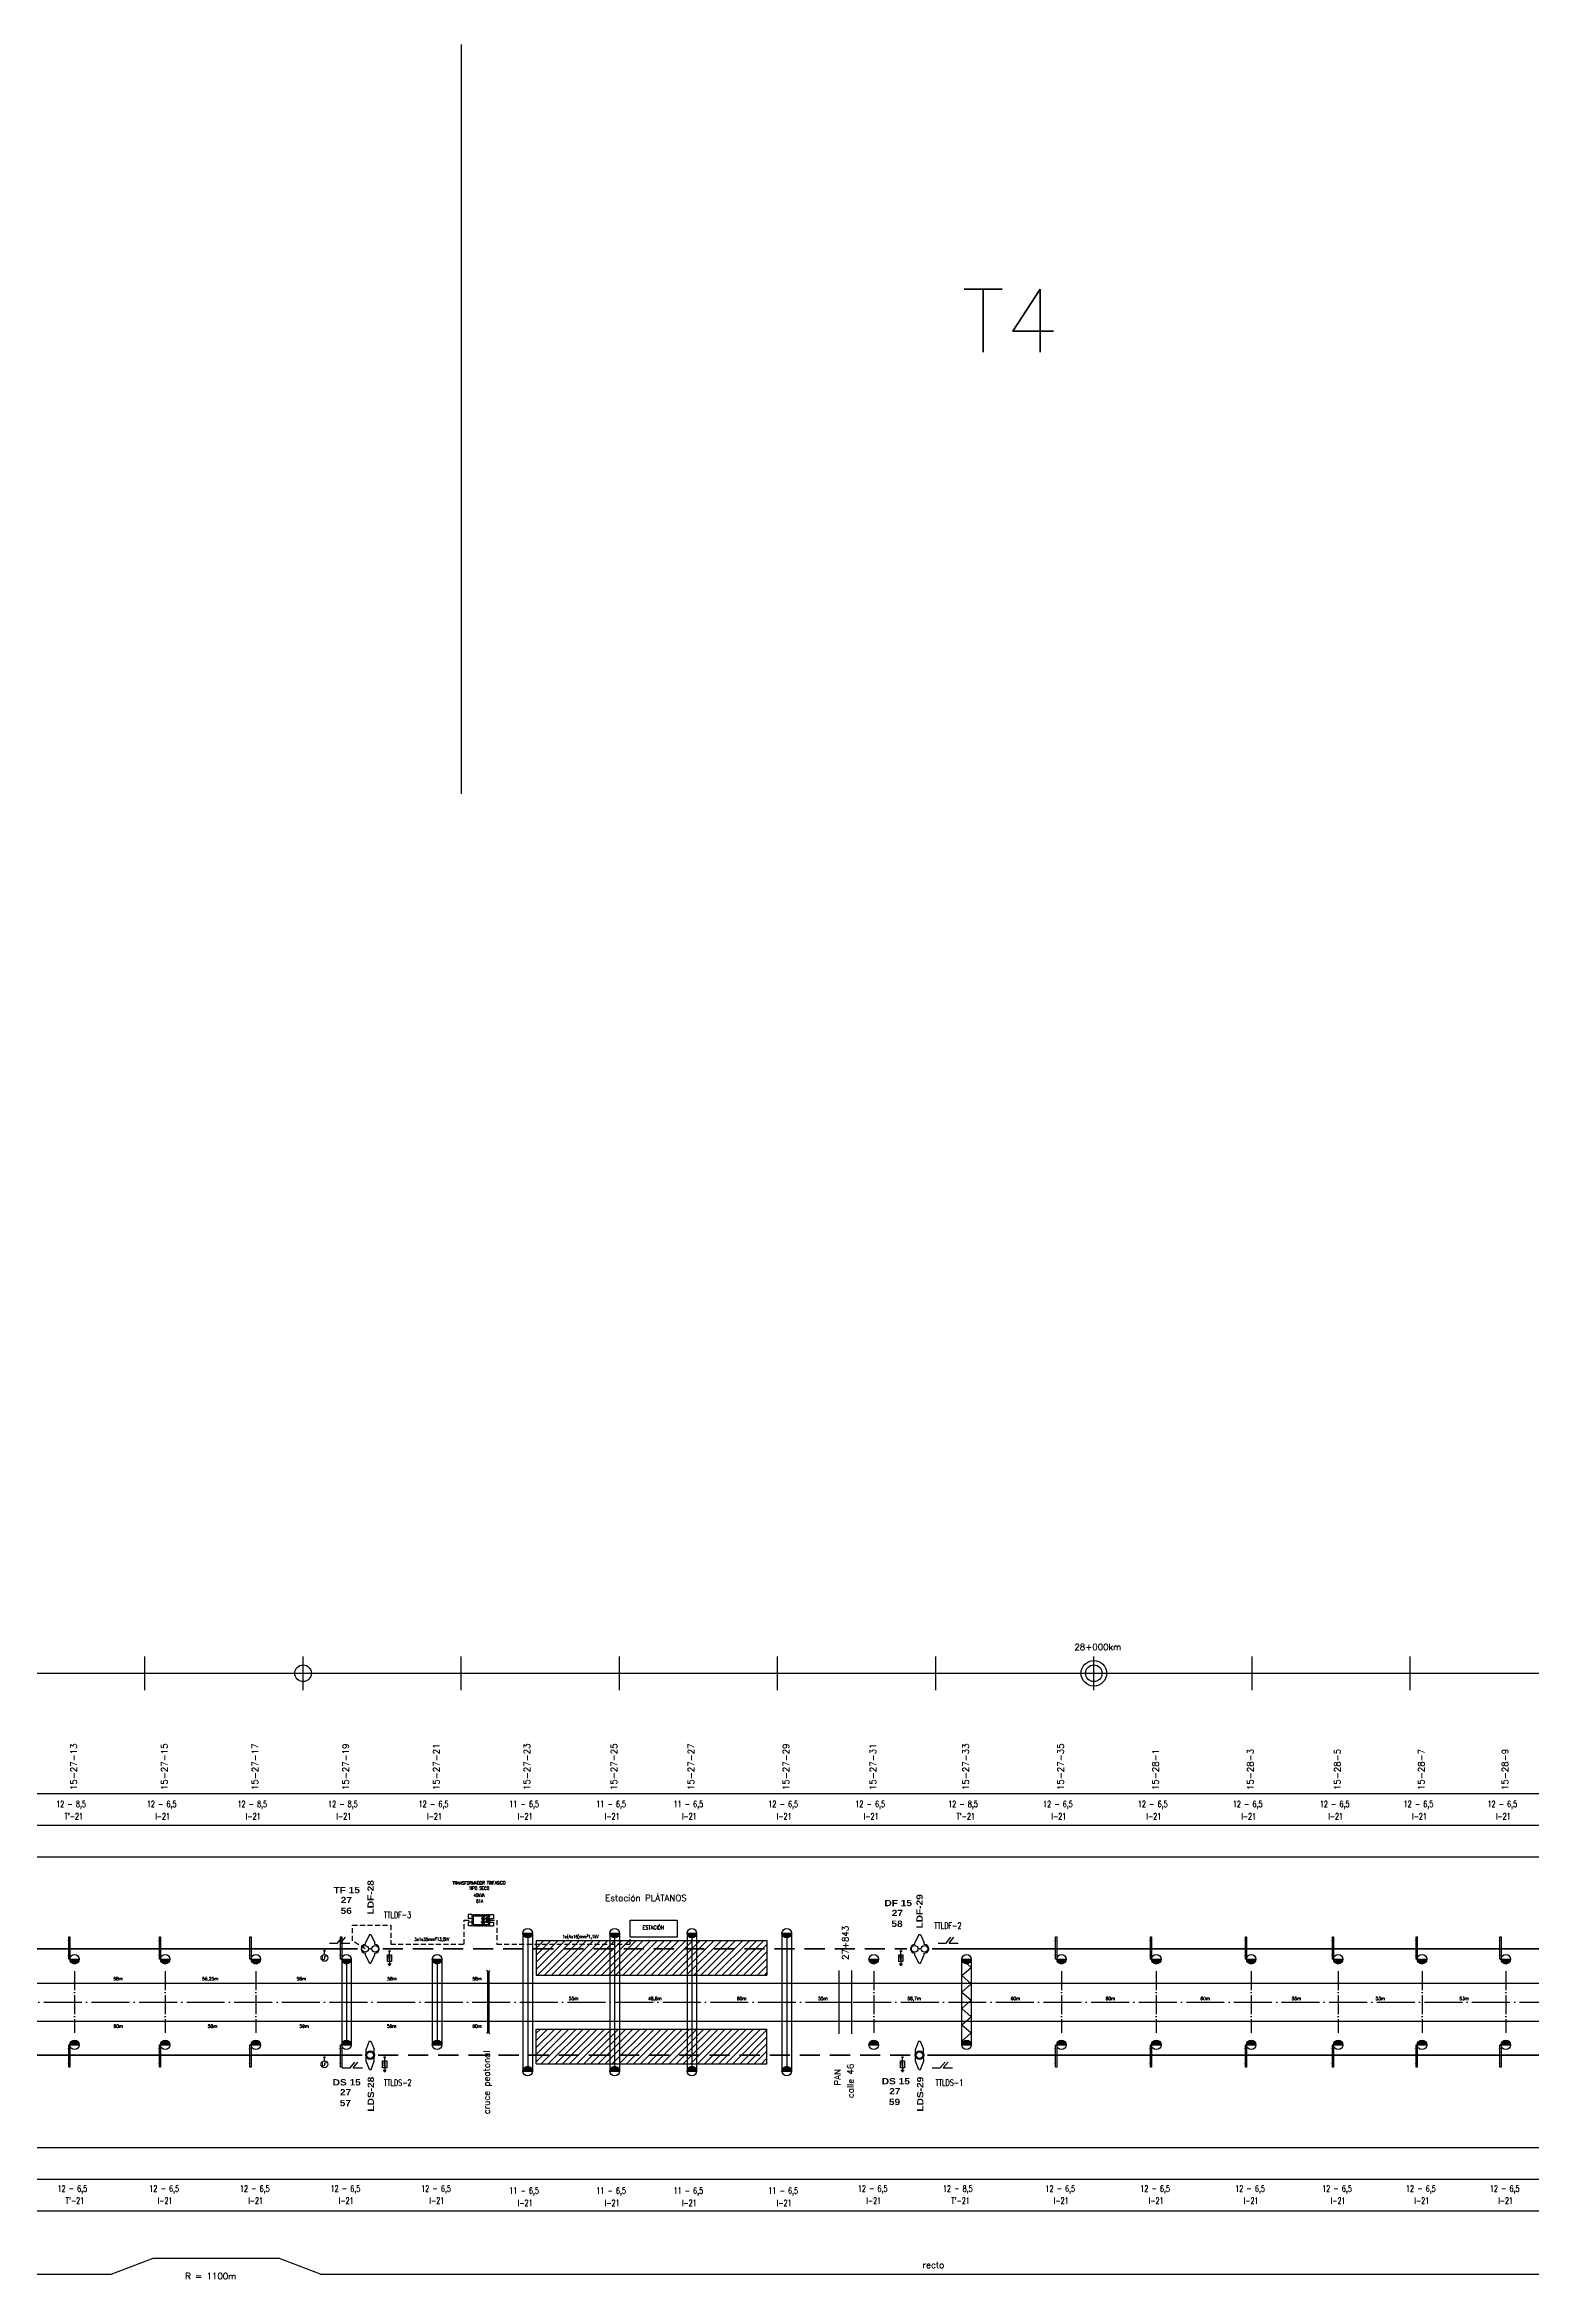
# Model space of a CAD drawing. Header units: millimetres. Extents: x 63 to 27368, y 135 to 1565.
# Drawn here: x 1905 to 2845, y 152 to 1565 of the extents above; entities that cross this region are included whole.
import ezdxf

# ---------------------------------------------------------------- set-up
doc = ezdxf.new("R2010")
doc.units = ezdxf.units.MM
for name, pattern in [('ACAD_ISO04W100', [30, 24, -3, 0, -3]), ('DASHED', [19.05, 12.7, -6.35]), ('HIDDEN2', [4.7625, 3.175, -1.5875])]:
    doc.linetypes.add(name, pattern=pattern)
for name, color, linetype in [('CARTELES', 7, 'Continuous'), ('catenaria via ascendente', 7, 'Continuous'), ('Cruceta Fe', 42, 'Continuous'), ('Descargadores', 30, 'Continuous'), ('Eje de entrevías', 254, 'Continuous'), ('ESQUEMA', 7, 'Continuous'), ('LDF', 5, 'Continuous'), ('LDS', 1, 'Continuous'), ('longitud vano', 7, 'Continuous'), ('Nº de poste', 6, 'Continuous'), ('progresivas', 4, 'Continuous'), ('retención LDF-LDS', 6, 'Continuous'), ('Seccionamiento', 20, 'Continuous'), ('TEXTOS', 3, 'Continuous'), ('Textos catenaria', 7, 'Continuous')]:
    doc.layers.add(name, color=color, linetype=linetype)
doc.styles.add('ROMANS', font='romans.shx', dxfattribs={"width": 0.7})
doc.styles.add('SIMPLEX', font='simplex.shx', dxfattribs={"width": 0.75})
doc.styles.add('STYLE1', font='romans.shx')
doc.styles.add('TEXTO_SELLO', font='')
doc.styles.get('TEXTO_SELLO').set_extended_font_data('Arial Black', bold=True)

# ---------------------------------------------------------------- blocks, each defined once
blk = doc.blocks.new('Retención LDS')
at = {"layer": 'retención LDF-LDS', "color": 4}
for p, q in [((-0.6, 9), (-2.6, 3.8)), ((-2.5, 1), (-2.6, 3.8)), ((-0.6, 9), (0.4, 9)), ((0.4, 9), (2.5, 3.8)), ((2.5, 1.1), (2.5, 3.8)), ((-2.5, -3.8), (-2.5, -1.1)), ((-0.4, -9), (-2.5, -3.8)), ((-0.4, -9), (0.6, -9)), ((0.6, -9), (2.6, -3.8)), ((2.6, -3.8), (2.5, -1))]:
    blk.add_line(p, q, dxfattribs=at)
for radius in [2.73, 2.1]:
    blk.add_circle((0, 0), radius, dxfattribs=at)
blk = doc.blocks.new('Retención LDF')
at = {"color": 5}
blk.add_circle((0, 0), 0.128, dxfattribs=at)
at = {"layer": 'retención LDF-LDS', "color": 5}
for p, q in [((-0.5, 9), (-3, 3.8)), ((-3, 2.8), (-3, 3.8)), ((1, 0), (-1, 0)), ((-0.5, 9), (0.5, 9)), ((0.5, 9), (3, 3.8)), ((3, 2.8), (3, 3.8)), ((-3, -3.8), (-3, -2.8)), ((-0.5, -9), (-3, -3.8)), ((-0.5, -9), (0.5, -9)), ((0.5, -9), (3, -3.8)), ((3, -3.8), (3, -2.8))]:
    blk.add_line(p, q, dxfattribs=at)
for centre in [(-3.1, 0), (3.1, 0)]:
    blk.add_circle(centre, 2.1, dxfattribs=at)
for centre, start, end in [((-3, 0), 90, 270), ((3, 0), 270, 90)]:
    blk.add_arc(centre, 2.79, start, end, dxfattribs=at)
blk = doc.blocks.new('Localizador falla')
at = {"color": 30}
blk.add_line((0, -2.2), (0, 0), dxfattribs=at)
at = {"layer": 'Descargadores', "color": 30}
for centre, radius in [((0, 0), 0.381), ((0, -4.4), 2.18)]:
    blk.add_circle(centre, radius, dxfattribs=at)
at = {"layer": 'ESQUEMA', "color": 7, "style": 'ROMANS', "width": 0.9}
blk.add_text('LF', height=2, dxfattribs=at).set_placement((-1.5, -5.4))
blk = doc.blocks.new('Seccionador')
at = {"layer": 'Seccionamiento'}
for p, q in [((-5.1, 0), (0, 0)), ((0, 0), (3, 3.7)), ((1.9, 0), (4.9, 3.7)), ((1.9, 0), (7.7, 0))]:
    blk.add_line(p, q, dxfattribs=at)
blk = doc.blocks.new('Descargador')
at = {"color": 30}
for p, q in [((0, -3.8), (0, 0)), ((0, -4), (-0.5, -3.1)), ((0, -4.8), (-0.5, -3.9)), ((0, -5.6), (-0.5, -4.7)), ((0, -4), (0.5, -3.1)), ((0, -4.8), (0.5, -3.9)), ((0, -5.6), (0.5, -4.7))]:
    blk.add_line(p, q, dxfattribs=at)
at = {"layer": 'Descargadores', "color": 30}
for p, q in [((-1, -8.1), (1, -8.1)), ((-0.7, -8.5), (0.7, -8.5)), ((-0.4, -8.9), (0.4, -8.9)), ((0, -5.6), (0, -8.1))]:
    blk.add_line(p, q, dxfattribs=at)
blk.add_lwpolyline([(-1.3, -2.3), (1.3, -2.3), (1.3, -6.6), (-1.3, -6.6)], close=True, dxfattribs=at)
blk.add_circle((0, 0), 0.381, dxfattribs=at)
blk = doc.blocks.new('Cruceta Fe 1')
at = {"layer": 'Cruceta Fe', "const_width": 0.1}
for points in [[(-0.92, 2.45), (0, 2.45)], [(-0.92, -2.45), (0, -2.45)]]:
    blk.add_lwpolyline(points, dxfattribs=at)
at = {"layer": 'Cruceta Fe'}
blk.add_lwpolyline([(-0.35, 3.52), (0, 3.52), (0, -3.52), (-0.35, -3.52)], close=True, dxfattribs=at)
blk = doc.blocks.new('Cruceta Fe')
at = {"layer": 'Cruceta Fe', "const_width": 0.1}
for points in [[(-0.92, 2.45), (0, 2.45)], [(-0.92, 0), (0, 0)], [(-0.92, -2.45), (0, -2.45)]]:
    blk.add_lwpolyline(points, dxfattribs=at)
at = {"layer": 'Cruceta Fe'}
blk.add_lwpolyline([(-0.35, 3.52), (0, 3.52), (0, -3.52), (-0.35, -3.52)], close=True, dxfattribs=at)

msp = doc.modelspace()

# ---------------------------------------------------------------- hatches: boundary and pattern name
for points in [[(2213.2, 370.6), (2207.2, 370.6, 1)], [(2268.2, 370.6), (2262.2, 370.6, 1)], [(2317, 370.6), (2311, 370.6, 1)], [(2377, 370.6), (2371, 370.6, 1)], [(1926.7, 354.1), (1920.7, 354.1, 1)], [(1984, 354.1), (1978, 354.1, 1)], [(2041.3, 354.1), (2035.3, 354.1, 1)], [(2098.6, 354.1), (2092.6, 354.1, 1)], [(2155.9, 354.1), (2149.9, 354.1, 1)], [(2432, 354.1), (2426, 354.1, 1)], [(2490.7, 354.1), (2484.7, 354.1, 1)], [(2550.7, 354.1), (2544.7, 354.1, 1)], [(2610.7, 354.1), (2604.7, 354.1, 1)], [(2670.7, 354.1), (2664.7, 354.1, 1)], [(2725.7, 354.1), (2719.7, 354.1, 1)], [(2778.7, 354.1), (2772.7, 354.1, 1)], [(2831.7, 354.1), (2825.7, 354.1, 1)], [(1926.7, 300), (1920.7, 300, -1)], [(1984, 300), (1978, 300, -1)], [(2041.3, 300), (2035.3, 300, -1)], [(2098.6, 300), (2092.6, 300, -1)], [(2155.9, 300), (2149.9, 300, -1)], [(2432, 300), (2426, 300, -1)], [(2490.7, 300), (2484.7, 300, -1)], [(2550.7, 300), (2544.7, 300, -1)], [(2610.7, 300), (2604.7, 300, -1)], [(2670.7, 300), (2664.7, 300, -1)], [(2725.7, 300), (2719.7, 300, -1)], [(2778.7, 300), (2772.7, 300, -1)], [(2831.7, 300), (2825.7, 300, -1)], [(2213.2, 283.4), (2207.2, 283.4, -1)], [(2268.2, 283.4), (2262.2, 283.4, -1)], [(2317, 283.4), (2311, 283.4, -1)], [(2377, 283.4), (2371, 283.4, -1)]]:
    msp.add_hatch(color=256).paths.add_polyline_path(points)
h = msp.add_hatch()
h.set_pattern_fill('ANSI31', color=8, style=0)
h.paths.add_polyline_path([(2215.6, 366), (2361.5, 366), (2361.5, 344), (2215.6, 344)])
h = msp.add_hatch()
h.set_pattern_fill('ANSI31', color=8, style=0)
h.paths.add_polyline_path([(2215.6, 310), (2361.5, 310), (2361.5, 288), (2215.6, 288)])

# ---------------------------------------------------------------- linework, layer by layer
for p, q in [((2168.2, 1565.1), (2168.2, 1091.2)), ((1968.2, 524.4), (1968.2, 545.6)), ((2068.2, 524.4), (2068.2, 545.6)), ((2168.2, 524.4), (2168.2, 545.6)), ((2268.2, 524.4), (2268.2, 545.6)), ((2368.2, 524.4), (2368.2, 545.6)), ((2468.2, 524.4), (2468.2, 545.6)), ((2568.2, 524.4), (2568.2, 545.6)), ((2668.2, 524.4), (2668.2, 545.6)), ((2768.2, 524.4), (2768.2, 545.6)), ((68.2, 535), (27368.2, 535)), ((68.2, 459), (27368.2, 459)), ((68.2, 439), (27368.2, 439)), ((68.2, 419), (27368.2, 419)), ((2207.2, 370.6), (2213.2, 370.6)), ((2207.2, 370.6), (2207.2, 283.4)), ((2210.2, 367.6), (2210.2, 286.4)), ((2213.2, 370.6), (2213.2, 283.4)), ((2262.2, 370.6), (2268.2, 370.6)), ((2262.2, 370.6), (2262.2, 283.4)), ((2265.2, 367.6), (2265.2, 286.4)), ((2268.2, 370.6), (2268.2, 283.4)), ((2311, 370.6), (2317, 370.6)), ((2311, 370.6), (2311, 283.4)), ((2314, 367.6), (2314, 286.4)), ((2317, 370.6), (2317, 283.4)), ((2371, 370.6), (2377, 370.6)), ((2371, 370.6), (2371, 283.4)), ((2374, 367.6), (2374, 286.4)), ((2377, 370.6), (2377, 283.4)), ((1920.7, 354.1), (1926.7, 354.1)), ((1978, 354.1), (1984, 354.1)), ((2035.3, 354.1), (2041.3, 354.1)), ((2092.6, 354.1), (2098.6, 354.1)), ((2092.6, 354.1), (2092.6, 300)), ((2098.6, 354.1), (2098.6, 300)), ((2149.9, 354.1), (2155.9, 354.1)), ((2149.9, 354.1), (2149.9, 300)), ((2155.9, 354.1), (2155.9, 300)), ((2215.6, 366), (2215.6, 344)), ((2215.6, 366), (2361.5, 366)), ((2361.5, 366), (2361.5, 344)), ((2426, 354.1), (2432, 354.1)), ((2484.7, 354.1), (2490.7, 354.1)), ((2484.7, 300), (2484.7, 354.1)), ((2484.7, 354.1), (2490.7, 348.9)), ((2490.7, 354.1), (2490.7, 300)), ((2544.7, 354.1), (2550.7, 354.1)), ((2604.7, 354.1), (2610.7, 354.1)), ((2664.7, 354.1), (2670.7, 354.1)), ((2719.7, 354.1), (2725.7, 354.1)), ((2772.7, 354.1), (2778.7, 354.1)), ((2825.7, 354.1), (2831.7, 354.1)), ((2095.6, 351.1), (2095.6, 303)), ((2152.9, 351.1), (2152.9, 303)), ((2184.7, 346.5), (2184.2, 347)), ((2185.7, 346.5), (2186.2, 347)), ((2215.6, 344), (2361.5, 344)), ((2407, 347), (2407, 307)), ((2415, 347), (2415, 307)), ((2484.7, 343.8), (2490.7, 348.9)), ((2484.7, 343.8), (2490.7, 338.6)), ((2184.7, 327), (2185.7, 327)), ((2407, 327), (2415, 327)), ((2484.7, 333.4), (2490.7, 338.6)), ((2484.7, 333.4), (2490.7, 328.2)), ((2484.7, 323), (2490.7, 328.2)), ((2484.7, 323), (2490.7, 317.8)), ((2484.7, 312.7), (2490.7, 317.8)), ((2484.7, 312.7), (2490.7, 307.5)), ((1920.7, 300), (1926.7, 300)), ((1978, 300), (1984, 300)), ((2035.3, 300), (2041.3, 300)), ((2092.6, 300), (2098.6, 300)), ((2149.9, 300), (2155.9, 300)), ((2184.7, 307.6), (2184.2, 307.1)), ((2185.7, 307.6), (2186.2, 307.1)), ((2215.6, 288), (2215.6, 310)), ((2215.6, 310), (2361.5, 310)), ((2361.5, 288), (2361.5, 310)), ((2426, 300), (2432, 300)), ((2484.7, 302.3), (2490.7, 307.5)), ((2484.7, 302.3), (2485.3, 301.8)), ((2484.7, 300), (2490.7, 300)), ((2544.7, 300), (2550.7, 300)), ((2604.7, 300), (2610.7, 300)), ((2664.7, 300), (2670.7, 300)), ((2719.7, 300), (2725.7, 300)), ((2772.7, 300), (2778.7, 300)), ((2825.7, 300), (2831.7, 300)), ((2207.2, 283.4), (2213.2, 283.4)), ((2215.6, 288), (2361.5, 288)), ((2262.2, 283.4), (2268.2, 283.4)), ((2311, 283.4), (2317, 283.4)), ((2371, 283.4), (2377, 283.4)), ((68.2, 235), (27368.2, 235)), ((68.2, 215), (27368.2, 215)), ((68.2, 195), (27368.2, 195)), ((1946.8, 155), (1973.4, 165)), ((1973.4, 165), (2052.7, 165)), ((2079.2, 155), (2052.7, 165)), ((68.2, 155), (1946.8, 155)), ((2079.2, 155), (5096.4, 155))]:
    msp.add_line(p, q)
at = {"color": 3}
for p, q in [((2172.5, 382.4), (2172.5, 380)), ((2174.9, 382.4), (2172.5, 382.4)), ((2186.1, 382.4), (2188.5, 382.4)), ((2188.5, 382.4), (2188.5, 380)), ((2174.9, 380), (2172.5, 380)), ((2172.5, 377.6), (2172.5, 375.2)), ((2174.9, 377.6), (2172.5, 377.6)), ((2174.9, 375.2), (2172.5, 375.2)), ((2186.1, 380), (2188.5, 380)), ((2186.1, 377.6), (2188.5, 377.6)), ((2186.1, 375.2), (2188.5, 375.2)), ((2188.5, 377.6), (2188.5, 375.2))]:
    msp.add_line(p, q, dxfattribs=at)
at = {"color": 3, "linetype": 'HIDDEN2', "ltscale": 0.05}
for p, q in [((2174.9, 382.4), (2186.1, 382.4)), ((2174.9, 382.4), (2174.9, 375.2)), ((2186.1, 382.4), (2186.1, 375.2)), ((2174.9, 375.2), (2186.1, 375.2))]:
    msp.add_line(p, q, dxfattribs=at)
at = {"color": 11}
for p, q in [((2175.8, 381.8), (2175.6, 381.8)), ((2175.6, 381.8), (2175.6, 375.8)), ((2175.8, 381.8), (2175.8, 375.8)), ((2175.8, 381.7), (2185.2, 381.7)), ((2185.2, 381.8), (2185.2, 375.8)), ((2185.2, 381.8), (2185.5, 381.8)), ((2185.5, 381.8), (2185.5, 375.8)), ((2175.8, 381.5), (2185.2, 381.5)), ((2175.8, 376.1), (2185.2, 376.1)), ((2175.8, 375.9), (2185.2, 375.9)), ((2181, 380.2), (2181.6, 380.2)), ((2181, 380.2), (2181, 379.7)), ((2181, 380.2), (2181.6, 380.2)), ((2181, 379.7), (2181.7, 379.7)), ((2181, 379.7), (2181.7, 379.7)), ((2181, 377.9), (2181.7, 377.9)), ((2181, 377.4), (2181, 377.9)), ((2181, 377.9), (2181.7, 377.9)), ((2181, 377.4), (2181.6, 377.4)), ((2181, 377.4), (2181.6, 377.4)), ((2181.7, 376.4), (2181.7, 381.2)), ((2181.7, 381.2), (2181.9, 381.2)), ((2181.9, 376.4), (2181.9, 381.2)), ((2181.9, 380.5), (2182.4, 380.5)), ((2181.9, 377.1), (2182.4, 377.1)), ((2182.4, 376.4), (2182.4, 381.2)), ((2182.6, 381.2), (2182.4, 381.2)), ((2182.6, 376.4), (2182.6, 381.2)), ((2182.6, 379.7), (2183.4, 379.7)), ((2182.6, 379.7), (2183.4, 379.7)), ((2182.6, 377.9), (2183.4, 377.9)), ((2182.6, 377.9), (2183.4, 377.9)), ((2182.8, 380.2), (2183.4, 380.2)), ((2182.8, 380.2), (2183.4, 380.2)), ((2182.8, 377.4), (2183.4, 377.4)), ((2182.8, 377.4), (2183.4, 377.4)), ((2183.4, 380.2), (2183.4, 379.7)), ((2183.4, 377.4), (2183.4, 377.9)), ((2183.9, 380.3), (2183.9, 377.3)), ((2185, 380.3), (2183.9, 380.3)), ((2185, 377.3), (2183.9, 377.3)), ((2185, 380.3), (2185, 377.3)), ((2185.2, 375.8), (2185.5, 375.8))]:
    msp.add_line(p, q, dxfattribs=at)
at = {"color": 5, "linetype": 'HIDDEN2'}
for p, q in [((2099.4, 365.8), (2099.4, 375.7)), ((2099.4, 375.7), (2123.6, 375.7)), ((2123.6, 375.7), (2123.6, 363.6)), ((2170.1, 363.6), (2170.1, 378.8)), ((2170.1, 378.8), (2174.9, 378.8)), ((2107.5, 360.7), (2099.4, 365.8)), ((2123.6, 363.6), (2170.1, 363.6))]:
    msp.add_line(p, q, dxfattribs=at)
at = {"color": 4, "linetype": 'HIDDEN2'}
for p, q in [((2186.1, 378.8), (2190.6, 378.8)), ((2190.6, 378.8), (2190.6, 363.6)), ((2275, 363.6), (2275, 368.1)), ((2190.6, 363.6), (2275, 363.6))]:
    msp.add_line(p, q, dxfattribs=at)
at = {"linetype": 'ACAD_ISO04W100', "ltscale": 0.5}
for p, q in [((1923.7, 346.5), (1923.7, 307.6)), ((1981, 346.5), (1981, 307.6)), ((2038.3, 346.5), (2038.3, 307.6)), ((2429, 346.5), (2429, 307.6)), ((2547.7, 346.5), (2547.7, 307.6)), ((2607.7, 346.5), (2607.7, 307.6)), ((2667.7, 346.5), (2667.7, 307.6)), ((2722.7, 346.5), (2722.7, 307.6)), ((2775.7, 346.5), (2775.7, 307.6)), ((2828.7, 346.5), (2828.7, 307.6))]:
    msp.add_line(p, q, dxfattribs=at)
at = {"ltscale": 0.5}
for p, q in [((2184.7, 346.5), (2184.7, 307.6)), ((2185.7, 346.5), (2185.7, 307.6))]:
    msp.add_line(p, q, dxfattribs=at)
at = {"color": 5}
msp.add_lwpolyline([(2184.8, 379.7), (2184.2, 379.7), (2184.2, 377.9), (2184.8, 377.9)], close=True, dxfattribs=at)
msp.add_lwpolyline([(2275, 378.9), (2304.8, 378.9), (2304.8, 368.1), (2275, 368.1)], close=True)
for centre, radius in [((2068.2, 535), 5.24), ((2568.2, 535), 8.09), ((2568.2, 535), 5.24), ((2210.2, 370.6), 3), ((2265.2, 370.6), 3), ((2314, 370.6), 3), ((2374, 370.6), 3), ((1923.7, 354.1), 3), ((1981, 354.1), 3), ((2038.3, 354.1), 3), ((2095.6, 354.1), 3), ((2152.9, 354.1), 3), ((2429, 354.1), 3), ((2487.7, 354.1), 3), ((2547.7, 354.1), 3), ((2607.7, 354.1), 3), ((2667.7, 354.1), 3), ((2722.7, 354.1), 3), ((2775.7, 354.1), 3), ((2828.7, 354.1), 3), ((1923.7, 300), 3), ((1981, 300), 3), ((2038.3, 300), 3), ((2095.6, 300), 3), ((2152.9, 300), 3), ((2429, 300), 3), ((2487.7, 300), 3), ((2547.7, 300), 3), ((2607.7, 300), 3), ((2667.7, 300), 3), ((2722.7, 300), 3), ((2775.7, 300), 3), ((2828.7, 300), 3), ((2210.2, 283.4), 3), ((2265.2, 283.4), 3), ((2314, 283.4), 3), ((2374, 283.4), 3)]:
    msp.add_circle(centre, radius)
at = {"color": 11}
for centre, start, end in [((2182.2, 380.2), 141.5668, 218.4332), ((2182.2, 378.8), 141.5668, 218.4332), ((2182.2, 377.4), 141.5668, 218.4332), ((2182.2, 380.2), 65.3757, 114.6243), ((2182.2, 377.4), 245.3757, 294.6243), ((2182.2, 380.2), 321.5668, 38.4332), ((2182.2, 378.8), 321.5668, 38.4332), ((2182.2, 377.4), 321.5668, 38.4332)]:
    msp.add_arc(centre, 0.6, start, end, dxfattribs=at)
at = {"layer": 'catenaria via ascendente'}
for p, q in [((68.2, 339), (27368.2, 339)), ((68.2, 315), (26873.7, 315))]:
    msp.add_line(p, q, dxfattribs=at)
at = {"layer": 'Eje de entrevías', "linetype": 'ACAD_ISO04W100'}
msp.add_line((68.2, 327), (27368.2, 327), dxfattribs=at)
at = {"layer": 'LDF', "lineweight": 50}
for p, q in [((720.1, 360.7), (2102.6, 360.7)), ((2466, 360.7), (3769.7, 360.7))]:
    msp.add_line(p, q, dxfattribs=at)
at = {"layer": 'LDF', "linetype": 'DASHED', "lineweight": 50}
msp.add_line((2118.6, 360.7), (2450, 360.7), dxfattribs=at)
at = {"layer": 'LDS', "lineweight": 50}
for p, q in [((717.1, 293.4), (2105.6, 293.4)), ((2463, 293.4), (3772.7, 293.4))]:
    msp.add_line(p, q, dxfattribs=at)
at = {"layer": 'LDS', "linetype": 'DASHED', "lineweight": 50}
msp.add_line((2115.6, 293.4), (2453, 293.4), dxfattribs=at)

# ---------------------------------------------------------------- block references
for name, p in [('Retención LDF', (2110.6, 360.7)), ('Retención LDF', (2458, 360.7)), ('Retención LDS', (2110.6, 293.4)), ('Retención LDS', (2458, 293.4))]:
    msp.add_blockref(name, p)
at = {"layer": 'Cruceta Fe', "xscale": 2, "yscale": 2, "zscale": 2}
for name, p in [('Cruceta Fe', (1920.7, 361.2)), ('Cruceta Fe', (1978, 361.2)), ('Cruceta Fe', (2035.3, 361.2)), ('Cruceta Fe', (2092.6, 361.2)), ('Cruceta Fe', (2544.7, 361.2)), ('Cruceta Fe', (2604.7, 361.2)), ('Cruceta Fe', (2664.7, 361.2)), ('Cruceta Fe', (2719.7, 361.2)), ('Cruceta Fe', (2772.7, 361.2)), ('Cruceta Fe', (2825.7, 361.2)), ('Cruceta Fe 1', (1920.7, 292.9)), ('Cruceta Fe 1', (1978, 292.9)), ('Cruceta Fe 1', (2035.3, 292.9)), ('Cruceta Fe 1', (2092.6, 292.9)), ('Cruceta Fe 1', (2544.7, 292.9)), ('Cruceta Fe 1', (2604.7, 292.9)), ('Cruceta Fe 1', (2664.7, 292.9)), ('Cruceta Fe 1', (2719.7, 292.9)), ('Cruceta Fe 1', (2772.7, 292.9)), ('Cruceta Fe 1', (2825.7, 292.9))]:
    msp.add_blockref(name, p, dxfattribs=at)
at = {"layer": 'Descargadores', "color": 30}
for name, p in [('Localizador falla', (2081.7, 359.4)), ('Descargador', (2122.8, 359.3)), ('Descargador', (2446.2, 359.3)), ('Localizador falla', (2081.7, 292.1)), ('Descargador', (2119.8, 292.1)), ('Descargador', (2447.2, 292.1))]:
    msp.add_blockref(name, p, dxfattribs=at)
at = {"layer": 'Seccionamiento'}
for p in [(2090, 364.3), (2474.8, 364.3), (2098, 285.4), (2471.1, 285.4)]:
    msp.add_blockref('Seccionador', p, dxfattribs=at)

# ---------------------------------------------------------------- texts
at = {"color": 3, "linetype": 'Continuous', "style": 'STYLE1'}
msp.add_text('T4', height=40, dxfattribs=at).set_placement((2484.5, 1370.5))
at = {"linetype": 'Continuous', "style": 'TEXTO_SELLO'}
for s, p in [('LDF-28', (2112.9, 382.5)), ('LDF-29', (2460, 373.6)), ('LDS-28', (2113, 257.8)), ('LDS-29', (2460.4, 257.8))]:
    msp.add_text(s, height=4, rotation=90, dxfattribs=at).set_placement(p)
at = {"linetype": 'Continuous', "style": 'SIMPLEX', "width": 0.75}
for s, p in [('TTLDF-3', (2119.3, 380.2)), ('TTLDF-2', (2467.3, 373.4)), ('TTLDS-2', (2119.3, 274.1)), ('TTLDS-1', (2468.1, 274.1))]:
    msp.add_text(s, height=4, dxfattribs=at).set_placement(p)
at = {"insert": (2282.8, 375.5), "char_height": 2.5, "attachment_point": 1, "style": 'SIMPLEX'}
msp.add_mtext_dynamic_manual_height_columns('ESTACIÓN', width=28.734, gutter_width=12.5, heights=[0], dxfattribs=at)
at = {"layer": 'CARTELES', "linetype": 'Continuous', "style": 'TEXTO_SELLO'}
for s, p in [('TF 15', (2087.4, 395.9)), ('56', (2091.9, 382.8)), ('27', (2092, 389.6)), ('DF 15', (2435.8, 387.7)), ('27', (2440.4, 381.4)), ('58', (2440.2, 374.6)), ('DS 15', (2086.9, 274.3)), ('27', (2091.5, 268)), ('DS 15', (2434.1, 275)), ('27', (2438.8, 268.7)), ('57', (2091.4, 261.2)), ('59', (2438.6, 261.9))]:
    msp.add_text(s, height=4, dxfattribs=at).set_placement(p)
at = {"layer": 'longitud vano', "linetype": 'Continuous', "style": 'STYLE1'}
for s, p in [('58m', (1948.2, 340.8)), ('56,25m', (2004.3, 340.8)), ('58m', (2064.1, 340.8)), ('58m', (2121.4, 340.8)), ('58m', (2175.2, 340.8)), ('55m', (2236.2, 328.3)), ('48,8m', (2286.3, 328.3)), ('60m', (2342.5, 328.3)), ('55m', (2393.9, 328.3)), ('58,7m', (2450.3, 328.3)), ('60m', (2515.6, 328.3)), ('60m', (2575.6, 328.3)), ('60m', (2635.6, 328.3)), ('55m', (2693.3, 328.3)), ('53m', (2746.3, 328.3)), ('53m', (2799.3, 328.3)), ('60m', (1948.3, 310.8)), ('58m', (2007.9, 310.8)), ('59m', (2065.9, 310.8)), ('59m', (2121.2, 310.8)), ('60m', (2175.2, 310.8))]:
    msp.add_text(s, height=2, dxfattribs=at).set_placement(p)
at = {"layer": 'Nº de poste', "linetype": 'Continuous', "style": 'STYLE1'}
for s, p in [('15-27-13', (1925.2, 461.1)), ('15-27-15', (1982.5, 461.1)), ('15-27-17', (2039.8, 461.1)), ('15-27-19', (2097.1, 461.1)), ('15-27-21', (2154.4, 461.1)), ('15-27-23', (2211.7, 461.1)), ('15-27-25', (2266.7, 461.1)), ('15-27-27', (2315.5, 461.1)), ('15-27-29', (2375.5, 461.1)), ('15-27-31', (2430.5, 461.1)), ('15-27-33', (2489.2, 461.1)), ('15-27-35', (2549.2, 461.1)), ('15-28-1', (2609.2, 461.1)), ('15-28-3', (2669.2, 461.1)), ('15-28-5', (2724.2, 461.1)), ('15-28-7', (2777.2, 461.1)), ('15-28-9', (2830.2, 461.1))]:
    msp.add_text(s, height=4, rotation=90, dxfattribs=at).set_placement(p)
at = {"layer": 'progresivas', "linetype": 'Continuous', "style": 'STYLE1'}
msp.add_text('28+000km', height=4, dxfattribs=at).set_placement((2555.9, 549.6))
msp.add_text('27+843', height=4, rotation=90, dxfattribs=at).set_placement((2413.1, 353.7))
at = {"layer": 'TEXTOS', "linetype": 'Continuous', "style": 'STYLE1', "width": 0.7}
for s, p in [('12 - 8,5', (1912.1, 450.3)), ('12 - 6,5', (1969.4, 450.3)), ('12 - 8,5', (2026.7, 450.3)), ('12 - 8,5', (2084, 450.3)), ('12 - 6,5', (2141.3, 450.3)), ('11 - 6,5', (2198.6, 450.3)), ('11 - 6,5', (2253.6, 450.3)), ('11 - 6,5', (2302.4, 450.3)), ('12 - 6,5', (2362.4, 450.3)), ('12 - 6,5', (2417.4, 450.3)), ('12 - 8,5', (2476.1, 450.3)), ('12 - 6,5', (2536.1, 450.3)), ('12 - 6,5', (2596.1, 450.3)), ('12 - 6,5', (2656.1, 450.3)), ('12 - 6,5', (2711.1, 450.3)), ('12 - 6,5', (2764.1, 450.3)), ('12 - 6,5', (2817.1, 450.3)), ("T'-21", (1917.4, 442.5)), ('I-21', (1974.7, 442.5)), ('I-21', (2032, 442.5)), ('I-21', (2089.3, 442.5)), ('I-21', (2146.6, 442.5)), ('I-21', (2203.9, 442.5)), ('I-21', (2258.9, 442.5)), ('I-21', (2307.7, 442.5)), ('I-21', (2367.7, 442.5)), ('I-21', (2422.7, 442.5)), ("T'-21", (2481.4, 442.5)), ('I-21', (2541.4, 442.5)), ('I-21', (2601.4, 442.5)), ('I-21', (2661.4, 442.5)), ('I-21', (2716.4, 442.5)), ('I-21', (2769.4, 442.5)), ('I-21', (2822.4, 442.5)), ('12 - 6,5', (1912.9, 207.1)), ("T'-21", (1918.1, 199.4)), ('12 - 6,5', (1971, 207.1)), ('I-21', (1976.2, 199.4)), ('12 - 6,5', (2028.3, 207.1)), ('I-21', (2033.5, 199.4)), ('12 - 6,5', (2085.6, 207.1)), ('I-21', (2090.8, 199.4)), ('12 - 6,5', (2142.9, 207.1)), ('I-21', (2148.1, 199.4)), ('11 - 6,5', (2198.6, 205.8)), ('I-21', (2203.9, 198)), ('11 - 6,5', (2253.6, 205.8)), ('I-21', (2258.9, 198)), ('11 - 6,5', (2302.4, 205.8)), ('I-21', (2307.7, 198)), ('11 - 6,5', (2362.4, 205.8)), ('I-21', (2367.7, 198)), ('12 - 6,5', (2419, 207.1)), ('I-21', (2424.3, 199.4)), ('12 - 8,5', (2472.8, 207.1)), ("T'-21", (2478.1, 199.4)), ('12 - 6,5', (2537.6, 207.1)), ('I-21', (2542.9, 199.4)), ('12 - 6,5', (2597.6, 207.1)), ('I-21', (2602.9, 199.4)), ('12 - 6,5', (2657.6, 207.1)), ('I-21', (2662.9, 199.4)), ('12 - 6,5', (2712.6, 207.1)), ('I-21', (2717.9, 199.4)), ('12 - 6,5', (2765.6, 207.1)), ('I-21', (2770.9, 199.4)), ('12 - 6,5', (2818.6, 207.1)), ('I-21', (2823.9, 199.4))]:
    msp.add_text(s, height=4, dxfattribs=at).set_placement(p)
at = {"layer": 'TEXTOS', "linetype": 'Continuous', "style": 'STYLE1'}
for s, p in [('Estación PLÁTANOS', (2259.2, 390.9)), ('R = 1100m', (1993.6, 151.7)), ('recto', (2459.9, 158.8))]:
    msp.add_text(s, height=4, dxfattribs=at).set_placement(p)
for s, p in [('cruce peatonal', (2186.2, 256.1)), ('PAN', (2408.1, 274.2)), ('calle 46', (2416.3, 266.3))]:
    msp.add_text(s, height=4, rotation=90, dxfattribs=at).set_placement(p)
at = {"layer": 'Textos catenaria', "style": 'SIMPLEX', "width": 0.8}
for s, height, p in [('TRANSFORMADOR TRIFASICO', 2.035, (2162.7, 401.3)), ('TIPO SECO', 2.03, (2173.2, 398)), ('40kVA', 2, (2175.9, 393.6)), ('61A', 2, (2177.6, 389.9))]:
    msp.add_text(s, height=height, rotation=0.3193, dxfattribs=at).set_placement(p)
at = {"layer": 'Textos catenaria', "color": 5, "style": 'SIMPLEX', "width": 0.8}
msp.add_text('3x1x35mm²13,2kV', height=2, rotation=0.3193, dxfattribs=at).set_placement((2138.5, 365.7))
at = {"layer": 'Textos catenaria', "color": 11, "style": 'SIMPLEX', "width": 0.7}
for s, p in [('TRAFO SECO', (2182.4, 377.5)), ('TAB-BT', (2184.7, 378))]:
    msp.add_text(s, height=0.4, rotation=90, dxfattribs=at).set_placement(p)
at = {"layer": 'Textos catenaria', "color": 4, "style": 'SIMPLEX', "width": 0.8}
msp.add_text('1x(4x16)mm²1,1kV', height=2, rotation=0.3193, dxfattribs=at).set_placement((2232.2, 367.4))

doc.saveas('drawing.dxf')
